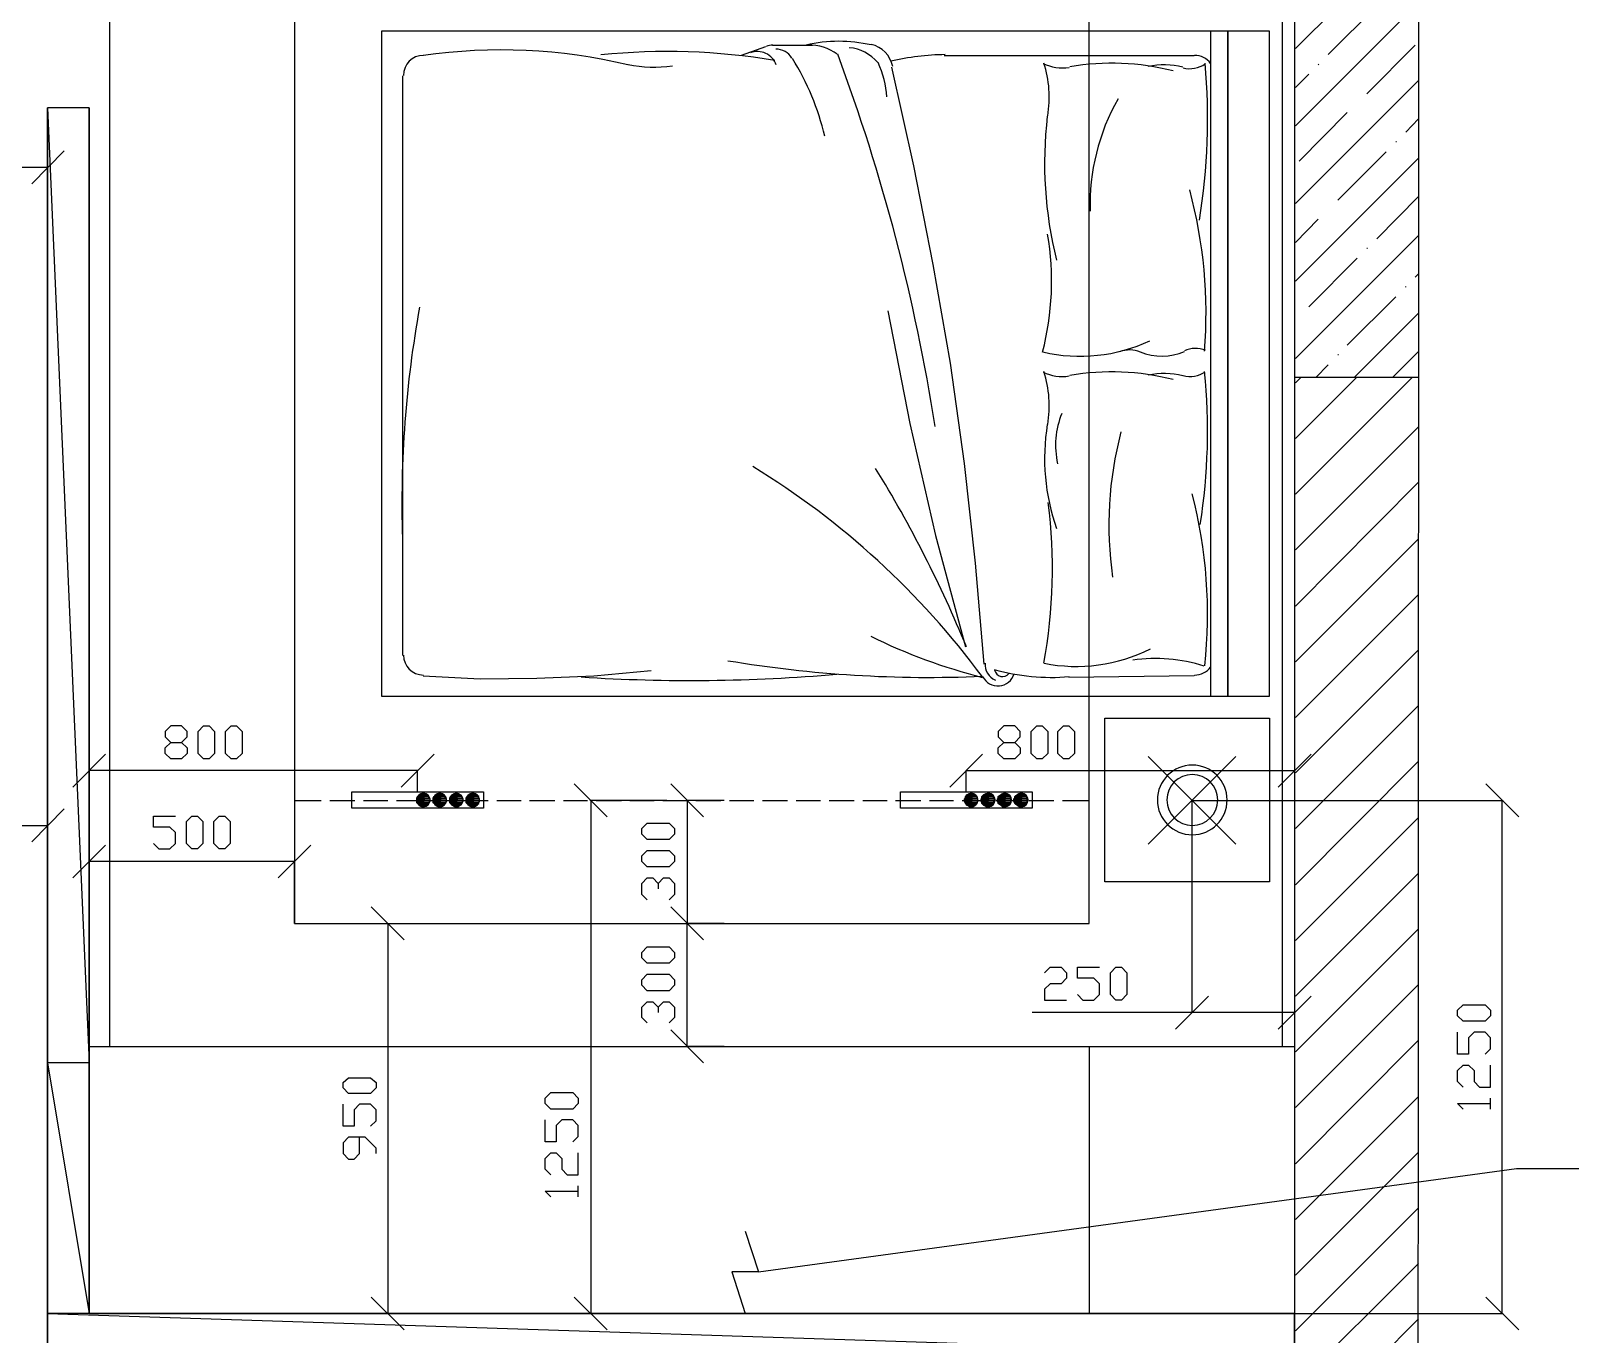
# Model space of a CAD drawing. Extents: x -3 to 1587, y 0 to 1122.
# Drawn here: x 869 to 1183.3, y 522.3 to 788.5 of the extents above; entities that cross this region are included whole.
import ezdxf

# ---------------------------------------------------------------- set-up
doc = ezdxf.new("R2010")
doc.units = 0
doc.layers.add('Page_1', color=7, linetype='CONTINUOUS')

msp = doc.modelspace()

# ---------------------------------------------------------------- linework, layer by layer
at = {"layer": 'Page_1', "color": 7}
for points in [[(1127.04, 903.8367), (1127.04, 246.3967)], [(1152.16, 177.5967), (1152.48, 903.8367)], [(872.48, 772.7967), (872.48, 518.2367)], [(880.96, 772.7967), (872.48, 772.7967)], [(880.96, 772.7967), (880.96, 526.5567)], [(1152.32, 717.7567), (1127.2, 717.7567)], [(1097.12, 622.3967), (1115.04, 640.3167)], [(1097.12, 640.3167), (1115.04, 622.3967)], [(1017.6, 535.0367), (1172.32, 556.1567), (1345.28, 556.1567)], [(880.96, 526.5567), (1127.04, 526.5567)]]:
    msp.add_lwpolyline(points, dxfattribs=at)
at = {"layer": 'Page_1', "color": 3}
for points in [[(1124.48, 876.7967), (1124.48, 581.1167)], [(885.12, 859.9967), (885.12, 581.1167)]]:
    msp.add_lwpolyline(points, dxfattribs=at)
at = {"layer": 'Page_1', "color": 7}
for points in [[(922.88, 606.2367), (1085.12, 606.2367), (1085.12, 834.8767), (922.88, 834.8767)], [(934.56, 633.1167), (961.44, 633.1167), (961.44, 629.7567), (934.56, 629.7567)], [(1046.56, 633.1167), (1073.44, 633.1167), (1073.44, 629.7567), (1046.56, 629.7567)]]:
    msp.add_lwpolyline(points, close=True, dxfattribs=at)
at = {"layer": 'Page_1', "color": 1}
for points in [[(1127.2, 784.9567), (1152.48, 810.0767)], [(1127.2, 784.9567), (1152.48, 810.0767)], [(1127.2, 769.1167), (1152.32, 794.2367)], [(1127.2, 769.1167), (1152.32, 794.2367)], [(1133.92, 783.6767), (1143.84, 793.5967)], [(1133.92, 783.6767), (1143.84, 793.5967)], [(1109.92, 652.6367), (1109.92, 788.4767)], [(1019.04, 785.2767), (1014.08, 783.5167)], [(1020.48, 785.5967), (1028.64, 785.5967)], [(1055.52, 783.5167), (1106.56, 783.5167)], [(1141.76, 775.6767), (1151.68, 785.5967)], [(1141.76, 775.6767), (1151.68, 785.5967)], [(1063.68, 659.1967), (1061.92, 679.8367), (1059.68, 700.1567), (1056.8, 720.6367), (1053.28, 740.7967), (1049.28, 760.9567), (1044.8, 781.1167)], [(1127.2, 776.9567), (1129.92, 779.6767)], [(1127.2, 776.9567), (1129.92, 779.6767)], [(1131.84, 781.5967), (1132, 781.7567)], [(1131.84, 781.5967), (1132, 781.7567)], [(944.96, 660.9567), (944.96, 779.3567)], [(1127.2, 753.2767), (1152.32, 778.3967)], [(1127.2, 753.2767), (1152.32, 778.3967)], [(1128, 761.9167), (1137.76, 771.8367)], [(1128, 761.9167), (1137.76, 771.8367)], [(1149.76, 767.8367), (1152.32, 770.5567)], [(1149.76, 767.8367), (1152.32, 770.5567)], [(1135.84, 753.9167), (1145.76, 763.8367)], [(1135.84, 753.9167), (1145.76, 763.8367)], [(1147.68, 765.9167), (1147.84, 765.9167)], [(1147.68, 765.9167), (1147.84, 765.9167)], [(1127.2, 737.4367), (1152.32, 762.5567)], [(1127.2, 737.4367), (1152.32, 762.5567)], [(1143.84, 746.0767), (1152.32, 754.7167)], [(1143.84, 746.0767), (1152.32, 754.7167)], [(1127.2, 745.2767), (1131.84, 750.0767)], [(1127.2, 745.2767), (1131.84, 750.0767)], [(1127.2, 721.5967), (1152.32, 746.7167)], [(1127.2, 721.5967), (1152.32, 746.7167)], [(1129.92, 732.1567), (1139.84, 742.0767)], [(1129.92, 732.1567), (1139.84, 742.0767)], [(1141.76, 744.1567), (1141.92, 744.1567)], [(1141.76, 744.1567), (1141.92, 744.1567)], [(1151.68, 738.2367), (1152.32, 738.8767)], [(1151.68, 738.2367), (1152.32, 738.8767)], [(1149.76, 736.1567), (1149.76, 736.3167)], [(1149.76, 736.1567), (1149.76, 736.3167)], [(1137.76, 724.3167), (1147.68, 734.2367)], [(1137.76, 724.3167), (1147.68, 734.2367)], [(1044, 731.3567), (1048.48, 708.3167), (1053.76, 685.4367), (1059.84, 662.7167)], [(1139.2, 717.7567), (1152.32, 730.8767)], [(1139.2, 717.7567), (1152.32, 730.8767)], [(1147.04, 717.7567), (1152.32, 723.0367)], [(1147.04, 717.7567), (1152.32, 723.0367)], [(1131.36, 717.7567), (1133.92, 720.3167)], [(1131.36, 717.7567), (1133.92, 720.3167)], [(1135.84, 722.3967), (1136, 722.3967)], [(1135.84, 722.3967), (1136, 722.3967)], [(1127.2, 716.6367), (1128.32, 717.7567)], [(1127.2, 705.2767), (1139.68, 717.7567)], [(1127.2, 693.9167), (1151.04, 717.7567)], [(1127.2, 682.5567), (1152.32, 707.6767)], [(1127.2, 671.0367), (1152.32, 696.3167)], [(1127.2, 659.6767), (1152.32, 684.7967)], [(1127.2, 648.3167), (1152.32, 673.4367)], [(1127.2, 636.9567), (1152.32, 662.0767)], [(949.12, 656.7967), (960.8, 656.1567), (972.32, 656.3167), (984, 656.7967), (995.68, 657.9167)], [(1106.56, 656.7967), (1080.96, 656.4767)], [(1127.2, 625.5967), (1152.32, 650.7167)], [(1127.2, 614.0767), (1152.32, 639.3567)], [(1127.2, 602.7167), (1152.32, 627.8367)], [(1127.2, 591.3567), (1152.32, 616.4767)], [(1127.2, 579.9967), (1152.32, 605.1167)], [(1127.2, 568.6367), (1152.32, 593.7567)], [(1127.2, 557.1167), (1152.32, 582.3967)], [(1085.12, 581.1167), (1085.12, 526.5567)], [(1127.2, 545.7567), (1152.32, 570.8767)], [(1127.2, 534.3967), (1152.32, 559.5167)], [(1127.2, 523.0367), (1152.32, 548.1567)], [(1014.88, 543.3567), (1017.6, 535.0367), (1012.16, 535.0367), (1014.88, 526.5567)], [(1127.2, 511.6767), (1152.32, 536.7967)], [(1127.2, 500.1567), (1152.32, 525.4367)]]:
    msp.add_lwpolyline(points, dxfattribs=at)
for points in [[(940.64, 652.6367), (1113.44, 652.6367), (1113.44, 788.4767), (940.64, 788.4767)], [(1113.44, 788.4767), (1113.44, 652.6367), (1121.92, 652.6367), (1121.92, 788.4767)], [(1139.84, 773.7567)], [(1139.84, 773.7567)], [(880.96, 772.7967), (872.48, 772.7967), (880.96, 577.7567)], [(872.48, 772.7967), (880.96, 577.7567), (872.48, 577.7567)], [(1133.92, 751.9967)], [(1133.92, 751.9967)], [(1128, 730.2367)], [(1128, 730.2367)], [(1121.92, 614.7167), (1088.32, 614.7167), (1088.32, 648.1567), (1121.92, 648.1567)], [(880.96, 581.1167), (1127.04, 581.1167), (1127.04, 526.5567), (880.96, 526.5567)], [(880.96, 577.7567), (872.48, 577.7567), (880.96, 526.5567)], [(872.48, 577.7567), (880.96, 526.5567), (872.48, 526.5567)], [(1127.04, 526.5567), (872.48, 526.5567), (1127.04, 518.2367)], [(872.48, 526.5567), (1127.04, 518.2367), (872.48, 518.2367)]]:
    msp.add_lwpolyline(points, close=True, dxfattribs=at)
at = {"layer": 'Page_1', "color": 5}
for points in [[(872.48, 772.7967), (872.48, 760.4767)], [(869.28, 757.2767), (875.84, 763.9967)], [(872.48, 760.6367), (816.32, 760.6367)], [(899.84, 643.1967), (900.96, 642.0767), (900.96, 640.9567), (899.84, 639.8367), (897.6, 639.8367), (896.48, 640.9567), (896.48, 642.0767), (897.6, 643.1967), (899.84, 643.1967), (900.96, 644.3167), (900.96, 645.4367), (899.84, 646.5567), (897.6, 646.5567), (896.48, 645.4367), (896.48, 644.3167), (897.6, 643.1967)], [(1069.92, 643.1967), (1071.04, 642.0767), (1071.04, 640.9567), (1069.92, 639.8367), (1067.68, 639.8367), (1066.56, 640.9567), (1066.56, 642.0767), (1067.68, 643.1967), (1069.92, 643.1967), (1071.04, 644.3167), (1071.04, 645.4367), (1069.92, 646.5567), (1067.68, 646.5567), (1066.56, 645.4367), (1066.56, 644.3167), (1067.68, 643.1967)], [(884.32, 640.7967), (877.6, 634.0767)], [(944.64, 634.0767), (951.36, 640.7967)], [(1063.36, 640.7967), (1056.64, 634.0767)], [(1123.68, 634.0767), (1130.4, 640.7967)], [(948, 633.1167), (948, 637.4367), (880.96, 637.4367), (880.96, 633.1167)], [(1060, 633.1167), (1060, 637.4367), (1127.04, 637.4367), (1127.04, 633.1167)], [(986.72, 627.9967), (980, 634.7167)], [(1006.4, 627.9967), (999.68, 634.7167)], [(1172.8, 627.9967), (1166.08, 634.7167)], [(869.28, 622.8767), (875.84, 629.5967)], [(922.88, 631.3567), (928.32, 631.3567)], [(930.08, 631.3567), (935.2, 631.3567)], [(936.96, 631.3567), (941.92, 631.3567)], [(943.68, 631.3567), (948.8, 631.3567)], [(950.56, 631.3567), (955.52, 631.3567)], [(957.28, 631.3567), (962.4, 631.3567)], [(964.16, 631.3567), (969.12, 631.3567)], [(970.88, 631.3567), (976, 631.3567)], [(977.76, 631.3567), (982.72, 631.3567)], [(998.88, 631.3567), (983.2, 631.3567)], [(983.36, 631.3567), (983.36, 526.5567)], [(984.48, 631.3567), (989.6, 631.3567)], [(991.36, 631.3567), (996.32, 631.3567)], [(998.08, 631.3567), (1003.04, 631.3567)], [(1010.56, 631.3567), (1002.88, 631.3567)], [(1003.04, 631.3567), (1003.04, 606.2367)], [(1004.8, 631.3567), (1009.92, 631.3567)], [(1011.68, 631.3567), (1016.64, 631.3567)], [(1018.4, 631.3567), (1023.52, 631.3567)], [(1025.28, 631.3567), (1030.24, 631.3567)], [(1032, 631.3567), (1037.12, 631.3567)], [(1038.88, 631.3567), (1043.84, 631.3567)], [(1045.6, 631.3567), (1050.72, 631.3567)], [(1052.48, 631.3567), (1057.44, 631.3567)], [(1059.2, 631.3567), (1064.32, 631.3567)], [(1066.08, 631.3567), (1071.04, 631.3567)], [(1072.8, 631.3567), (1077.92, 631.3567)], [(1127.04, 631.3567), (1127.04, 587.9967), (1106.08, 587.9967), (1073.44, 587.9967)], [(1079.68, 631.3567), (1085.12, 631.3567)], [(1106.08, 631.3567), (1169.6, 631.3567)], [(1106.08, 631.3567), (1106.08, 587.9967)], [(1169.44, 526.5567), (1169.44, 631.3567)], [(799.52, 626.2367), (872.48, 626.2367)], [(872.48, 620.7967), (872.48, 626.3967)], [(894.08, 622.5567), (895.2, 621.4367), (897.44, 621.4367), (898.56, 622.5567), (898.56, 624.7967), (897.44, 625.9167), (894.08, 625.9167), (894.08, 628.1567), (898.56, 628.1567)], [(884.32, 622.2367), (877.6, 615.5167)], [(919.52, 615.5167), (926.24, 622.2367)], [(880.96, 606.2367), (880.96, 619.0367)], [(922.88, 618.8767), (880.96, 618.8767)], [(922.88, 606.2367), (922.88, 619.0367)], [(994.88, 611.0367), (993.76, 612.1567), (993.76, 614.3967), (994.88, 615.5167), (996, 615.5167), (997.12, 614.3967), (997.12, 613.2767)], [(997.12, 614.3967), (998.24, 615.5167), (999.36, 615.5167), (1000.48, 614.3967), (1000.48, 612.1567), (999.36, 611.0367)], [(945.28, 602.8767), (938.56, 609.5967)], [(1006.4, 602.8767), (999.68, 609.5967)], [(999.68, 609.5967), (1006.4, 602.8767)], [(922.88, 606.2367), (942.08, 606.2367)], [(941.92, 606.2367), (941.92, 526.5567)], [(1010.56, 606.2367), (1002.88, 606.2367)], [(1010.56, 606.2367), (1002.88, 606.2367)], [(1003.04, 581.1167), (1003.04, 606.2367)], [(1076, 596.1567), (1077.12, 597.2767), (1079.36, 597.2767), (1080.48, 596.1567), (1080.48, 595.0367), (1079.36, 593.9167), (1077.12, 593.9167), (1076, 592.7967), (1076, 590.5567), (1080.48, 590.5567)], [(1082.72, 591.6767), (1083.84, 590.5567), (1086.08, 590.5567), (1087.2, 591.6767), (1087.2, 593.9167), (1086.08, 595.0367), (1082.72, 595.0367), (1082.72, 597.2767), (1087.2, 597.2767)], [(1109.44, 591.3567), (1102.72, 584.6367)], [(1123.68, 584.6367), (1130.4, 591.3567)], [(994.88, 585.9167), (993.76, 587.0367), (993.76, 589.1167), (994.88, 590.2367), (996, 590.2367), (997.12, 589.1167), (997.12, 587.9967)], [(997.12, 589.1167), (998.24, 590.2367), (999.36, 590.2367), (1000.48, 589.1167), (1000.48, 587.0367), (999.36, 585.9167)], [(999.68, 584.4767), (1006.4, 577.7567)], [(1165.92, 579.5167), (1167.04, 580.6367), (1167.04, 582.8767), (1165.92, 583.9967), (1163.68, 583.9967), (1162.56, 582.8767), (1162.56, 579.5167), (1160.32, 579.5167), (1160.32, 583.9967)], [(1010.56, 581.1167), (1002.88, 581.1167)], [(1161.44, 572.7967), (1160.32, 573.9167), (1160.32, 576.1567), (1161.44, 577.2767), (1162.56, 577.2767), (1163.68, 576.1567), (1163.68, 573.9167), (1164.8, 572.7967), (1167.04, 572.7967), (1167.04, 577.2767)], [(938.4, 564.7967), (939.52, 565.9167), (939.52, 568.1567), (938.4, 569.2767), (936.16, 569.2767), (935.04, 568.1567), (935.04, 564.7967), (932.8, 564.7967), (932.8, 569.2767)], [(1161.44, 568.3167), (1160.32, 569.4367), (1167.04, 569.4367)], [(1167.04, 568.3167), (1167.04, 570.5567)], [(979.68, 561.5967), (980.8, 562.7167), (980.8, 564.9567), (979.68, 566.0767), (977.44, 566.0767), (976.32, 564.9567), (976.32, 561.5967), (974.08, 561.5967), (974.08, 566.0767)], [(939.52, 559.1967), (939.52, 560.3167), (937.28, 562.5567), (933.92, 562.5567), (932.8, 561.4367), (932.8, 559.1967), (933.92, 558.0767), (935.04, 558.0767), (936.16, 559.1967), (936.16, 562.5567)], [(975.2, 554.8767), (974.08, 555.9967), (974.08, 558.2367), (975.2, 559.3567), (976.32, 559.3567), (977.44, 558.2367), (977.44, 555.9967), (978.56, 554.8767), (980.8, 554.8767), (980.8, 559.3567)], [(975.2, 550.3967), (974.08, 551.5167), (980.8, 551.5167)], [(980.8, 550.3967), (980.8, 552.6367)], [(938.56, 529.9167), (945.28, 523.1967)], [(980, 529.9167), (986.72, 523.1967)], [(1166.08, 529.9167), (1172.8, 523.1967)], [(922.88, 526.5567), (942.08, 526.5567)], [(998.88, 526.5567), (983.2, 526.5567)], [(1127.04, 526.5567), (1169.6, 526.5567)]]:
    msp.add_lwpolyline(points, dxfattribs=at)
for points in [[(904.32, 639.8367), (903.2, 640.9567), (903.2, 645.4367), (904.32, 646.5567), (905.44, 646.5567), (906.56, 645.4367), (906.56, 640.9567), (905.44, 639.8367)], [(909.92, 639.8367), (908.8, 640.9567), (908.8, 645.4367), (909.92, 646.5567), (911.04, 646.5567), (912.16, 645.4367), (912.16, 640.9567), (911.04, 639.8367)], [(1074.4, 639.8367), (1073.28, 640.9567), (1073.28, 645.4367), (1074.4, 646.5567), (1075.52, 646.5567), (1076.64, 645.4367), (1076.64, 640.9567), (1075.52, 639.8367)], [(1079.84, 639.8367), (1078.72, 640.9567), (1078.72, 645.4367), (1079.84, 646.5567), (1080.96, 646.5567), (1082.08, 645.4367), (1082.08, 640.9567), (1080.96, 639.8367)], [(901.92, 621.4367), (900.8, 622.5567), (900.8, 627.0367), (901.92, 628.1567), (903.04, 628.1567), (904.16, 627.0367), (904.16, 622.5567), (903.04, 621.4367)], [(907.52, 621.4367), (906.4, 622.5567), (906.4, 627.0367), (907.52, 628.1567), (908.64, 628.1567), (909.76, 627.0367), (909.76, 622.5567), (908.64, 621.4367)], [(1000.48, 624.4767), (999.36, 623.3567), (994.88, 623.3567), (993.76, 624.4767), (993.76, 625.5967), (994.88, 626.7167), (999.36, 626.7167), (1000.48, 625.5967)], [(1000.48, 618.8767), (999.36, 617.7567), (994.88, 617.7567), (993.76, 618.8767), (993.76, 619.9967), (994.88, 621.1167), (999.36, 621.1167), (1000.48, 619.9967)], [(1000.48, 599.1967), (999.36, 598.0767), (994.88, 598.0767), (993.76, 599.1967), (993.76, 600.3167), (994.88, 601.4367), (999.36, 601.4367), (1000.48, 600.3167)], [(1090.56, 590.5567), (1089.44, 591.6767), (1089.44, 596.1567), (1090.56, 597.2767), (1091.68, 597.2767), (1092.8, 596.1567), (1092.8, 591.6767), (1091.68, 590.5567)], [(1000.48, 593.5967), (999.36, 592.4767), (994.88, 592.4767), (993.76, 593.5967), (993.76, 594.7167), (994.88, 595.8367), (999.36, 595.8367), (1000.48, 594.7167)], [(1167.04, 587.3567), (1165.92, 586.2367), (1161.44, 586.2367), (1160.32, 587.3567), (1160.32, 588.4767), (1161.44, 589.5967), (1165.92, 589.5967), (1167.04, 588.4767)], [(939.52, 572.6367), (938.4, 571.5167), (933.92, 571.5167), (932.8, 572.6367), (932.8, 573.7567), (933.92, 574.7167), (938.4, 574.7167), (939.52, 573.7567)], [(980.8, 569.4367), (979.68, 568.3167), (975.2, 568.3167), (974.08, 569.4367), (974.08, 570.5567), (975.2, 571.6767), (979.68, 571.6767), (980.8, 570.5567)]]:
    msp.add_lwpolyline(points, close=True, dxfattribs=at)
at = {"layer": 'Page_1', "color": 2}
for points in [[(948, 632.1567), (950.4, 631.8367), (947.84, 631.8367)], [(950.4, 631.8367), (947.84, 631.8367), (950.56, 631.6767)], [(947.84, 631.8367), (950.56, 631.6767), (947.84, 631.6767)], [(948.16, 632.3167), (950.24, 632.1567), (948, 632.1567)], [(950.24, 632.1567), (948, 632.1567), (950.4, 631.8367)], [(948.32, 632.4767), (950.08, 632.3167), (948.16, 632.3167)], [(950.08, 632.3167), (948.16, 632.3167), (950.24, 632.1567)], [(948.48, 632.6367), (949.92, 632.4767), (948.32, 632.4767)], [(949.92, 632.4767), (948.32, 632.4767), (950.08, 632.3167)], [(948.8, 632.6367), (949.76, 632.6367), (948.48, 632.6367)], [(949.76, 632.6367), (948.48, 632.6367), (949.92, 632.4767)], [(948.96, 632.7967), (949.44, 632.6367), (948.8, 632.6367)], [(949.44, 632.6367), (948.8, 632.6367), (949.76, 632.6367)], [(949.28, 632.7967), (948.96, 632.7967), (949.44, 632.6367)], [(951.36, 632.1567), (953.76, 631.8367), (951.2, 631.8367)], [(953.76, 631.8367), (951.2, 631.8367), (953.92, 631.6767)], [(951.2, 631.8367), (953.92, 631.6767), (951.2, 631.6767)], [(951.52, 632.3167), (953.6, 632.1567), (951.36, 632.1567)], [(953.6, 632.1567), (951.36, 632.1567), (953.76, 631.8367)], [(951.68, 632.4767), (953.6, 632.3167), (951.52, 632.3167)], [(953.6, 632.3167), (951.52, 632.3167), (953.6, 632.1567)], [(951.84, 632.6367), (953.28, 632.4767), (951.68, 632.4767)], [(953.28, 632.4767), (951.68, 632.4767), (953.6, 632.3167)], [(952.16, 632.6367), (953.12, 632.6367), (951.84, 632.6367)], [(953.12, 632.6367), (951.84, 632.6367), (953.28, 632.4767)], [(952.32, 632.7967), (952.96, 632.6367), (952.16, 632.6367)], [(952.96, 632.6367), (952.16, 632.6367), (953.12, 632.6367)], [(952.64, 632.7967), (952.32, 632.7967), (952.96, 632.6367)], [(954.72, 632.1567), (957.12, 631.8367), (954.56, 631.8367)], [(957.12, 631.8367), (954.56, 631.8367), (957.28, 631.6767)], [(954.56, 631.8367), (957.28, 631.6767), (954.56, 631.6767)], [(954.88, 632.3167), (957.12, 632.1567), (954.72, 632.1567)], [(957.12, 632.1567), (954.72, 632.1567), (957.12, 631.8367)], [(955.04, 632.4767), (956.96, 632.3167), (954.88, 632.3167)], [(956.96, 632.3167), (954.88, 632.3167), (957.12, 632.1567)], [(955.36, 632.6367), (956.64, 632.4767), (955.04, 632.4767)], [(956.64, 632.4767), (955.04, 632.4767), (956.96, 632.3167)], [(955.52, 632.6367), (956.48, 632.6367), (955.36, 632.6367)], [(956.48, 632.6367), (955.36, 632.6367), (956.64, 632.4767)], [(955.84, 632.7967), (956.32, 632.6367), (955.52, 632.6367)], [(956.32, 632.6367), (955.52, 632.6367), (956.48, 632.6367)], [(956, 632.7967), (955.84, 632.7967), (956.32, 632.6367)], [(958.08, 632.1567), (960.48, 631.8367), (957.92, 631.8367)], [(960.48, 631.8367), (957.92, 631.8367), (960.64, 631.6767)], [(957.92, 631.8367), (960.64, 631.6767), (957.92, 631.6767)], [(958.24, 632.3167), (960.48, 632.1567), (958.08, 632.1567)], [(960.48, 632.1567), (958.08, 632.1567), (960.48, 631.8367)], [(958.4, 632.4767), (960.32, 632.3167), (958.24, 632.3167)], [(960.32, 632.3167), (958.24, 632.3167), (960.48, 632.1567)], [(958.72, 632.6367), (960, 632.4767), (958.4, 632.4767)], [(960, 632.4767), (958.4, 632.4767), (960.32, 632.3167)], [(958.88, 632.6367), (959.84, 632.6367), (958.72, 632.6367)], [(959.84, 632.6367), (958.72, 632.6367), (960, 632.4767)], [(959.2, 632.7967), (959.68, 632.6367), (958.88, 632.6367)], [(959.68, 632.6367), (958.88, 632.6367), (959.84, 632.6367)], [(959.36, 632.7967), (959.2, 632.7967), (959.68, 632.6367)], [(1059.84, 631.8367), (1062.4, 631.6767), (1059.68, 631.6767)], [(1060, 632.3167), (1062.24, 632.1567), (1059.84, 632.1567)], [(1062.24, 632.1567), (1059.84, 632.1567), (1062.24, 631.8367)], [(1059.84, 632.1567), (1062.24, 631.8367), (1059.84, 631.8367)], [(1062.24, 631.8367), (1059.84, 631.8367), (1062.4, 631.6767)], [(1060.16, 632.4767), (1062.08, 632.3167), (1060, 632.3167)], [(1062.08, 632.3167), (1060, 632.3167), (1062.24, 632.1567)], [(1060.48, 632.6367), (1061.92, 632.4767), (1060.16, 632.4767)], [(1061.92, 632.4767), (1060.16, 632.4767), (1062.08, 632.3167)], [(1060.64, 632.6367), (1061.6, 632.6367), (1060.48, 632.6367)], [(1061.6, 632.6367), (1060.48, 632.6367), (1061.92, 632.4767)], [(1060.96, 632.7967), (1061.44, 632.6367), (1060.64, 632.6367)], [(1061.44, 632.6367), (1060.64, 632.6367), (1061.6, 632.6367)], [(1061.12, 632.7967), (1060.96, 632.7967), (1061.44, 632.6367)], [(1063.2, 631.8367), (1065.76, 631.6767), (1063.04, 631.6767)], [(1063.36, 632.3167), (1065.6, 632.1567), (1063.2, 632.1567)], [(1065.6, 632.1567), (1063.2, 632.1567), (1065.6, 631.8367)], [(1063.2, 632.1567), (1065.6, 631.8367), (1063.2, 631.8367)], [(1065.6, 631.8367), (1063.2, 631.8367), (1065.76, 631.6767)], [(1063.52, 632.4767), (1065.44, 632.3167), (1063.36, 632.3167)], [(1065.44, 632.3167), (1063.36, 632.3167), (1065.6, 632.1567)], [(1063.84, 632.6367), (1065.28, 632.4767), (1063.52, 632.4767)], [(1065.28, 632.4767), (1063.52, 632.4767), (1065.44, 632.3167)], [(1064, 632.6367), (1064.96, 632.6367), (1063.84, 632.6367)], [(1064.96, 632.6367), (1063.84, 632.6367), (1065.28, 632.4767)], [(1064.32, 632.7967), (1064.8, 632.6367), (1064, 632.6367)], [(1064.8, 632.6367), (1064, 632.6367), (1064.96, 632.6367)], [(1064.48, 632.7967), (1064.32, 632.7967), (1064.8, 632.6367)], [(1066.56, 631.8367), (1069.12, 631.6767), (1066.4, 631.6767)], [(1066.72, 632.3167), (1068.96, 632.1567), (1066.56, 632.1567)], [(1068.96, 632.1567), (1066.56, 632.1567), (1069.12, 631.8367)], [(1066.56, 632.1567), (1069.12, 631.8367), (1066.56, 631.8367)], [(1069.12, 631.8367), (1066.56, 631.8367), (1069.12, 631.6767)], [(1067.04, 632.4767), (1068.8, 632.3167), (1066.72, 632.3167)], [(1068.8, 632.3167), (1066.72, 632.3167), (1068.96, 632.1567)], [(1067.2, 632.6367), (1068.64, 632.4767), (1067.04, 632.4767)], [(1068.64, 632.4767), (1067.04, 632.4767), (1068.8, 632.3167)], [(1067.36, 632.6367), (1068.32, 632.6367), (1067.2, 632.6367)], [(1068.32, 632.6367), (1067.2, 632.6367), (1068.64, 632.4767)], [(1067.68, 632.7967), (1068.16, 632.6367), (1067.36, 632.6367)], [(1068.16, 632.6367), (1067.36, 632.6367), (1068.32, 632.6367)], [(1067.84, 632.7967), (1067.68, 632.7967), (1068.16, 632.6367)], [(1069.92, 631.8367), (1072.48, 631.6767), (1069.76, 631.6767)], [(1070.08, 632.3167), (1072.32, 632.1567), (1069.92, 632.1567)], [(1072.32, 632.1567), (1069.92, 632.1567), (1072.48, 631.8367)], [(1069.92, 632.1567), (1072.48, 631.8367), (1069.92, 631.8367)], [(1072.48, 631.8367), (1069.92, 631.8367), (1072.48, 631.6767)], [(1070.4, 632.4767), (1072.16, 632.3167), (1070.08, 632.3167)], [(1072.16, 632.3167), (1070.08, 632.3167), (1072.32, 632.1567)], [(1070.56, 632.6367), (1072, 632.4767), (1070.4, 632.4767)], [(1072, 632.4767), (1070.4, 632.4767), (1072.16, 632.3167)], [(1070.72, 632.6367), (1071.68, 632.6367), (1070.56, 632.6367)], [(1071.68, 632.6367), (1070.56, 632.6367), (1072, 632.4767)], [(1071.04, 632.7967), (1071.52, 632.6367), (1070.72, 632.6367)], [(1071.52, 632.6367), (1070.72, 632.6367), (1071.68, 632.6367)], [(1071.2, 632.7967), (1071.04, 632.7967), (1071.52, 632.6367)], [(950.56, 631.6767), (947.84, 631.6767), (950.56, 631.3567)], [(947.84, 631.6767), (950.56, 631.3567), (947.84, 631.3567)], [(950.56, 631.3567), (947.84, 631.3567), (950.56, 631.1967)], [(947.84, 631.3567), (950.56, 631.1967), (947.84, 631.1967)], [(950.56, 631.1967), (947.84, 631.1967), (950.4, 630.8767)], [(947.84, 631.1967), (950.4, 630.8767), (947.84, 630.8767)], [(950.4, 630.8767), (947.84, 630.8767), (950.24, 630.7167)], [(947.84, 630.8767), (950.24, 630.7167), (948, 630.7167)], [(950.24, 630.7167), (948, 630.7167), (950.08, 630.5567)], [(948, 630.7167), (950.08, 630.5567), (948.16, 630.5567)], [(950.08, 630.5567), (948.16, 630.5567), (949.92, 630.3967)], [(948.16, 630.5567), (949.92, 630.3967), (948.32, 630.3967)], [(949.92, 630.3967), (948.32, 630.3967), (949.76, 630.2367)], [(948.32, 630.3967), (949.76, 630.2367), (948.48, 630.2367)], [(949.76, 630.2367), (948.48, 630.2367), (949.44, 630.0767)], [(948.48, 630.2367), (949.44, 630.0767), (948.8, 630.0767)], [(949.44, 630.0767), (948.8, 630.0767), (949.28, 630.0767)], [(948.8, 630.0767), (949.28, 630.0767), (948.96, 630.0767)], [(953.92, 631.6767), (951.2, 631.6767), (953.92, 631.3567)], [(951.2, 631.6767), (953.92, 631.3567), (951.2, 631.3567)], [(953.92, 631.3567), (951.2, 631.3567), (953.92, 631.1967)], [(951.2, 631.3567), (953.92, 631.1967), (951.2, 631.1967)], [(953.92, 631.1967), (951.2, 631.1967), (953.76, 630.8767)], [(951.2, 631.1967), (953.76, 630.8767), (951.2, 630.8767)], [(953.76, 630.8767), (951.2, 630.8767), (953.6, 630.7167)], [(951.2, 630.8767), (953.6, 630.7167), (951.36, 630.7167)], [(953.6, 630.7167), (951.36, 630.7167), (953.6, 630.5567)], [(951.36, 630.7167), (953.6, 630.5567), (951.52, 630.5567)], [(953.6, 630.5567), (951.52, 630.5567), (953.28, 630.3967)], [(951.52, 630.5567), (953.28, 630.3967), (951.68, 630.3967)], [(953.28, 630.3967), (951.68, 630.3967), (953.12, 630.2367)], [(951.68, 630.3967), (953.12, 630.2367), (951.84, 630.2367)], [(953.12, 630.2367), (951.84, 630.2367), (952.96, 630.0767)], [(951.84, 630.2367), (952.96, 630.0767), (952.16, 630.0767)], [(952.96, 630.0767), (952.16, 630.0767), (952.64, 630.0767)], [(952.16, 630.0767), (952.64, 630.0767), (952.32, 630.0767)], [(957.28, 631.6767), (954.56, 631.6767), (957.28, 631.3567)], [(954.56, 631.6767), (957.28, 631.3567), (954.56, 631.3567)], [(957.28, 631.3567), (954.56, 631.3567), (957.28, 631.1967)], [(954.56, 631.3567), (957.28, 631.1967), (954.56, 631.1967)], [(957.28, 631.1967), (954.56, 631.1967), (957.12, 630.8767)], [(954.56, 631.1967), (957.12, 630.8767), (954.56, 630.8767)], [(957.12, 630.8767), (954.56, 630.8767), (957.12, 630.7167)], [(954.56, 630.8767), (957.12, 630.7167), (954.72, 630.7167)], [(957.12, 630.7167), (954.72, 630.7167), (956.96, 630.5567)], [(954.72, 630.7167), (956.96, 630.5567), (954.88, 630.5567)], [(956.96, 630.5567), (954.88, 630.5567), (956.64, 630.3967)], [(954.88, 630.5567), (956.64, 630.3967), (955.04, 630.3967)], [(956.64, 630.3967), (955.04, 630.3967), (956.48, 630.2367)], [(955.04, 630.3967), (956.48, 630.2367), (955.36, 630.2367)], [(956.48, 630.2367), (955.36, 630.2367), (956.32, 630.0767)], [(955.36, 630.2367), (956.32, 630.0767), (955.52, 630.0767)], [(956.32, 630.0767), (955.52, 630.0767), (956, 630.0767)], [(955.52, 630.0767), (956, 630.0767), (955.84, 630.0767)], [(960.64, 631.6767), (957.92, 631.6767), (960.64, 631.3567)], [(957.92, 631.6767), (960.64, 631.3567), (957.92, 631.3567)], [(960.64, 631.3567), (957.92, 631.3567), (960.64, 631.1967)], [(957.92, 631.3567), (960.64, 631.1967), (957.92, 631.1967)], [(960.64, 631.1967), (957.92, 631.1967), (960.48, 630.8767)], [(957.92, 631.1967), (960.48, 630.8767), (957.92, 630.8767)], [(960.48, 630.8767), (957.92, 630.8767), (960.48, 630.7167)], [(957.92, 630.8767), (960.48, 630.7167), (958.08, 630.7167)], [(960.48, 630.7167), (958.08, 630.7167), (960.32, 630.5567)], [(958.08, 630.7167), (960.32, 630.5567), (958.24, 630.5567)], [(960.32, 630.5567), (958.24, 630.5567), (960, 630.3967)], [(958.24, 630.5567), (960, 630.3967), (958.4, 630.3967)], [(960, 630.3967), (958.4, 630.3967), (959.84, 630.2367)], [(958.4, 630.3967), (959.84, 630.2367), (958.72, 630.2367)], [(959.84, 630.2367), (958.72, 630.2367), (959.68, 630.0767)], [(958.72, 630.2367), (959.68, 630.0767), (958.88, 630.0767)], [(959.68, 630.0767), (958.88, 630.0767), (959.36, 630.0767)], [(958.88, 630.0767), (959.36, 630.0767), (959.2, 630.0767)], [(1062.4, 631.6767), (1059.68, 631.6767), (1062.4, 631.3567)], [(1059.68, 631.6767), (1062.4, 631.3567), (1059.68, 631.3567)], [(1062.4, 631.3567), (1059.68, 631.3567), (1062.4, 631.1967)], [(1059.68, 631.3567), (1062.4, 631.1967), (1059.68, 631.1967)], [(1062.4, 631.1967), (1059.68, 631.1967), (1062.24, 630.8767)], [(1059.68, 631.1967), (1062.24, 630.8767), (1059.84, 630.8767)], [(1062.24, 630.8767), (1059.84, 630.8767), (1062.24, 630.7167)], [(1059.84, 630.8767), (1062.24, 630.7167), (1059.84, 630.7167)], [(1062.24, 630.7167), (1059.84, 630.7167), (1062.08, 630.5567)], [(1059.84, 630.7167), (1062.08, 630.5567), (1060, 630.5567)], [(1062.08, 630.5567), (1060, 630.5567), (1061.92, 630.3967)], [(1060, 630.5567), (1061.92, 630.3967), (1060.16, 630.3967)], [(1061.92, 630.3967), (1060.16, 630.3967), (1061.6, 630.2367)], [(1060.16, 630.3967), (1061.6, 630.2367), (1060.48, 630.2367)], [(1061.6, 630.2367), (1060.48, 630.2367), (1061.44, 630.0767)], [(1060.48, 630.2367), (1061.44, 630.0767), (1060.64, 630.0767)], [(1061.44, 630.0767), (1060.64, 630.0767), (1061.12, 630.0767)], [(1060.64, 630.0767), (1061.12, 630.0767), (1060.96, 630.0767)], [(1065.76, 631.6767), (1063.04, 631.6767), (1065.76, 631.3567)], [(1063.04, 631.6767), (1065.76, 631.3567), (1063.04, 631.3567)], [(1065.76, 631.3567), (1063.04, 631.3567), (1065.76, 631.1967)], [(1063.04, 631.3567), (1065.76, 631.1967), (1063.04, 631.1967)], [(1065.76, 631.1967), (1063.04, 631.1967), (1065.6, 630.8767)], [(1063.04, 631.1967), (1065.6, 630.8767), (1063.2, 630.8767)], [(1065.6, 630.8767), (1063.2, 630.8767), (1065.6, 630.7167)], [(1063.2, 630.8767), (1065.6, 630.7167), (1063.2, 630.7167)], [(1065.6, 630.7167), (1063.2, 630.7167), (1065.44, 630.5567)], [(1063.2, 630.7167), (1065.44, 630.5567), (1063.36, 630.5567)], [(1065.44, 630.5567), (1063.36, 630.5567), (1065.28, 630.3967)], [(1063.36, 630.5567), (1065.28, 630.3967), (1063.52, 630.3967)], [(1065.28, 630.3967), (1063.52, 630.3967), (1064.96, 630.2367)], [(1063.52, 630.3967), (1064.96, 630.2367), (1063.84, 630.2367)], [(1064.96, 630.2367), (1063.84, 630.2367), (1064.8, 630.0767)], [(1063.84, 630.2367), (1064.8, 630.0767), (1064, 630.0767)], [(1064.8, 630.0767), (1064, 630.0767), (1064.48, 630.0767)], [(1064, 630.0767), (1064.48, 630.0767), (1064.32, 630.0767)], [(1069.12, 631.6767), (1066.4, 631.6767), (1069.12, 631.3567)], [(1066.4, 631.6767), (1069.12, 631.3567), (1066.4, 631.3567)], [(1069.12, 631.3567), (1066.4, 631.3567), (1069.12, 631.1967)], [(1066.4, 631.3567), (1069.12, 631.1967), (1066.4, 631.1967)], [(1069.12, 631.1967), (1066.4, 631.1967), (1069.12, 630.8767)], [(1066.4, 631.1967), (1069.12, 630.8767), (1066.56, 630.8767)], [(1069.12, 630.8767), (1066.56, 630.8767), (1068.96, 630.7167)], [(1066.56, 630.8767), (1068.96, 630.7167), (1066.56, 630.7167)], [(1068.96, 630.7167), (1066.56, 630.7167), (1068.8, 630.5567)], [(1066.56, 630.7167), (1068.8, 630.5567), (1066.72, 630.5567)], [(1068.8, 630.5567), (1066.72, 630.5567), (1068.64, 630.3967)], [(1066.72, 630.5567), (1068.64, 630.3967), (1067.04, 630.3967)], [(1068.64, 630.3967), (1067.04, 630.3967), (1068.32, 630.2367)], [(1067.04, 630.3967), (1068.32, 630.2367), (1067.2, 630.2367)], [(1068.32, 630.2367), (1067.2, 630.2367), (1068.16, 630.0767)], [(1067.2, 630.2367), (1068.16, 630.0767), (1067.36, 630.0767)], [(1068.16, 630.0767), (1067.36, 630.0767), (1067.84, 630.0767)], [(1067.36, 630.0767), (1067.84, 630.0767), (1067.68, 630.0767)], [(1072.48, 631.6767), (1069.76, 631.6767), (1072.48, 631.3567)], [(1069.76, 631.6767), (1072.48, 631.3567), (1069.76, 631.3567)], [(1072.48, 631.3567), (1069.76, 631.3567), (1072.48, 631.1967)], [(1069.76, 631.3567), (1072.48, 631.1967), (1069.76, 631.1967)], [(1072.48, 631.1967), (1069.76, 631.1967), (1072.48, 630.8767)], [(1069.76, 631.1967), (1072.48, 630.8767), (1069.92, 630.8767)], [(1072.48, 630.8767), (1069.92, 630.8767), (1072.32, 630.7167)], [(1069.92, 630.8767), (1072.32, 630.7167), (1069.92, 630.7167)], [(1072.32, 630.7167), (1069.92, 630.7167), (1072.16, 630.5567)], [(1069.92, 630.7167), (1072.16, 630.5567), (1070.08, 630.5567)], [(1072.16, 630.5567), (1070.08, 630.5567), (1072, 630.3967)], [(1070.08, 630.5567), (1072, 630.3967), (1070.4, 630.3967)], [(1072, 630.3967), (1070.4, 630.3967), (1071.68, 630.2367)], [(1070.4, 630.3967), (1071.68, 630.2367), (1070.56, 630.2367)], [(1071.68, 630.2367), (1070.56, 630.2367), (1071.52, 630.0767)], [(1070.56, 630.2367), (1071.52, 630.0767), (1070.72, 630.0767)], [(1071.52, 630.0767), (1070.72, 630.0767), (1071.2, 630.0767)], [(1070.72, 630.0767), (1071.2, 630.0767), (1071.04, 630.0767)]]:
    msp.add_lwpolyline(points, close=True, dxfattribs=at)
at = {"layer": 'Page_1', "color": 1}
for points in [[(1040.581008, 785.653804), (1036.21696, 786.651772), (1031.68312, 786.644204), (1027.322416, 785.631548)], [(1033.674368, 783.73966), (1031.975472, 785.054284), (1029.857648, 785.708492), (1027.71328, 785.581068)], [(1045.000464, 781.252252), (1044.53984, 783.49366), (1042.812656, 785.259596), (1040.581952, 785.76974)], [(949.2, 783.5167), (946.94664, 783.5167), (945.12, 781.69006), (945.12, 779.4367)], [(990.95352, 781.572876), (977.265312, 784.855532), (963.078048, 785.507564), (949.1464, 783.494204)], [(1020.954144, 782.444988), (1009.22672, 784.455612), (997.278976, 784.848572), (985.444768, 783.6131)], [(1019.098048, 783.927948), (1018.108752, 784.393804), (1016.973904, 784.44302), (1015.947968, 784.064588)], [(1021.21016, 781.58686), (1020.848288, 782.618732), (1020.087344, 783.462172), (1019.098048, 783.927948)], [(1020.56, 785.5967), (1020.078128, 785.5967), (1019.60008, 785.511308), (1019.147968, 785.344588)], [(1020.56, 785.5967), (1020.078128, 785.5967), (1019.60008, 785.511308), (1019.147968, 785.344588)], [(1024.43296, 782.95638), (1023.743744, 784.117244), (1022.484992, 784.819436), (1021.135072, 784.796156)], [(1031.109216, 767.02366), (1029.800304, 772.63318), (1027.575472, 777.988492), (1024.524144, 782.874124)], [(1053.66304, 707.732092), (1049.592816, 733.684044), (1042.925856, 759.161772), (1033.762416, 783.782012)], [(1041.930704, 782.048732), (1040.487184, 783.805996), (1038.392736, 784.902876), (1036.126176, 785.088652)], [(1055.692416, 783.671932), (1051.965776, 783.621932), (1048.254992, 783.17686), (1044.622272, 782.344284)], [(1109.903984, 781.884748), (1109.13344, 782.912092), (1107.924224, 783.5167), (1106.64, 783.5167)], [(990.971408, 781.655836), (993.948752, 781.058572), (997.004224, 780.9567), (1000.014768, 781.354428)], [(1043.80296, 775.036236), (1043.65296, 777.462252), (1043.049376, 779.838572), (1042.02344, 782.042092)], [(1075.718352, 781.887404), (1077.35664, 781.053884), (1079.21968, 780.76982), (1081.031872, 781.077324)], [(1076.65, 771.18326), (1077.246176, 774.787164), (1076.97992, 778.481148), (1075.87304, 781.962332)], [(1102.232816, 780.34646), (1095.34344, 782.097484), (1088.163824, 782.387708), (1081.155552, 781.198652)], [(1104.238352, 781.084588), (1101.934688, 781.710444), (1099.51296, 781.7635), (1097.184144, 781.239116)], [(1104.274688, 780.984204), (1105.82968, 780.561772), (1107.492192, 780.861228), (1108.801952, 781.79974)], [(1107.6236, 749.854428), (1109.33664, 760.449436), (1109.722896, 771.2167), (1108.77336, 781.907244)], [(1091.006176, 774.636076), (1087.03008, 767.664124), (1085.055632, 759.72998), (1085.30024, 751.707644)], [(1076.564144, 771.081068), (1075.401568, 761.26022), (1076.039216, 751.30966), (1078.445856, 741.717564)], [(1108.639136, 723.104124), (1109.545312, 734.1731), (1108.528672, 745.315452), (1105.634368, 756.037708)], [(1075.588976, 722.902476), (1077.637424, 730.769276), (1077.990384, 738.981548), (1076.624448, 746.995052)], [(948.415856, 732.082716), (945.580544, 716.525612), (944.407104, 700.711548), (944.915232, 684.9067)], [(1075.675776, 722.942172), (1083.007584, 721.251388), (1090.693664, 722.052332), (1097.519296, 725.218332)], [(1095.568288, 722.90982), (1094.216336, 723.480364), (1092.696016, 723.505532), (1091.325936, 722.97998)], [(1095.534448, 722.964124), (1098.422576, 721.745372), (1101.687504, 721.78342), (1104.5464, 723.069116)], [(1108.842272, 723.284988), (1107.45336, 723.838108), (1105.899456, 723.804204), (1104.536016, 723.191068)], [(1075.718352, 718.847404), (1077.35664, 718.013884), (1079.21968, 717.72982), (1081.031872, 718.037324)], [(1076.65, 708.14326), (1077.246176, 711.747164), (1076.97992, 715.441148), (1075.87304, 718.922332)], [(1102.232816, 717.30646), (1095.34344, 719.057484), (1088.163824, 719.347708), (1081.155552, 718.158652)], [(1104.238352, 718.044588), (1101.934688, 718.670444), (1099.51296, 718.7235), (1097.184144, 718.199116)], [(1104.274688, 718.104204), (1105.82968, 717.681772), (1107.492192, 717.981228), (1108.801952, 718.91974)], [(1107.789136, 687.732332), (1109.414448, 698.060524), (1109.712336, 708.554204), (1108.675552, 718.957948)], [(1079.523984, 710.405916), (1078.18304, 707.15006), (1077.883664, 703.558812), (1078.667024, 700.125836)], [(1076.562896, 708.153964), (1075.399536, 701.011308), (1076.045856, 693.690924), (1078.442656, 686.862476)], [(1091.596256, 706.600684), (1089.035632, 696.941772), (1088.45336, 686.864988), (1089.884528, 676.975452)], [(1063.321008, 656.574828), (1050.609376, 673.7799), (1034.695152, 688.368572), (1016.452192, 699.53966)], [(1060.050944, 662.717564), (1054.847968, 675.34014), (1048.651328, 687.52982), (1041.519216, 699.171772)], [(1075.825696, 659.352796), (1077.834528, 670.1767), (1078.13976, 681.248028), (1076.730384, 692.166156)], [(1108.715856, 658.830524), (1109.982416, 670.612476), (1109.112192, 682.526236), (1106.147024, 693.999116)], [(1040.500624, 664.900684), (1047.795856, 661.29318), (1055.452576, 658.468412), (1063.342736, 656.4735)], [(945.12, 661.0367), (945.12, 658.78334), (946.94664, 656.9567), (949.2, 656.9567)], [(1075.887184, 659.368268), (1083.248288, 657.898892), (1090.889216, 658.930764), (1097.59696, 662.29982)], [(1108.580864, 658.789196), (1103.86656, 660.248412), (1098.891952, 660.668892), (1093.999616, 660.021628)], [(981.3736, 656.567788), (998.77984, 655.42966), (1016.247584, 655.620604), (1033.624848, 657.138892)], [(1011.338672, 659.889596), (1028.488048, 657.018892), (1045.891568, 655.954588), (1063.2632, 656.714044)], [(1063.850624, 659.38654), (1063.733904, 657.90318), (1064.584144, 656.512876), (1065.957808, 655.940924)], [(1065.711792, 658.098572), (1070.688368, 656.685292), (1075.880624, 656.189516), (1081.034688, 656.635372)], [(1065.795936, 657.971004), (1065.928912, 657.338652), (1066.412816, 656.838572), (1067.040384, 656.684908)], [(1066.772656, 654.729164), (1068.187808, 654.850028), (1069.3832, 655.828108), (1069.781792, 657.191308)], [(1067.040384, 656.684908), (1067.667968, 656.531228), (1068.328128, 656.751068), (1068.738288, 657.250444)], [(1106.64, 656.9567), (1107.924224, 656.9567), (1109.13344, 657.561308), (1109.903984, 658.588652)], [(1063.38968, 656.645532), (1064.013664, 655.369596), (1065.357584, 654.608348), (1066.772656, 654.729164)]]:
    msp.add_open_spline(points, degree=3, dxfattribs=at)
at = {"layer": 'Page_1', "color": 7}
for points in [[(1106.16, 638.5567), (1102.227728, 638.5567), (1099.04, 635.368972), (1099.04, 631.4367)], [(1113.28, 631.4367), (1113.28, 635.368972), (1110.092272, 638.5567), (1106.16, 638.5567)], [(1106.16, 636.6367), (1103.288128, 636.6367), (1100.96, 634.308572), (1100.96, 631.4367)], [(1111.36, 631.4367), (1111.36, 634.308572), (1109.031872, 636.6367), (1106.16, 636.6367)], [(949.2, 632.7967), (948.448912, 632.7967), (947.84, 632.187788), (947.84, 631.4367)], [(950.56, 631.4367), (950.56, 632.187788), (949.951088, 632.7967), (949.2, 632.7967)], [(952.56, 632.7967), (951.808912, 632.7967), (951.2, 632.187788), (951.2, 631.4367)], [(953.92, 631.4367), (953.92, 632.187788), (953.311088, 632.7967), (952.56, 632.7967)], [(955.92, 632.7967), (955.168912, 632.7967), (954.56, 632.187788), (954.56, 631.4367)], [(957.28, 631.4367), (957.28, 632.187788), (956.671088, 632.7967), (955.92, 632.7967)], [(959.28, 632.7967), (958.528912, 632.7967), (957.92, 632.187788), (957.92, 631.4367)], [(960.64, 631.4367), (960.64, 632.187788), (960.031088, 632.7967), (959.28, 632.7967)], [(1061.04, 632.7967), (1060.288912, 632.7967), (1059.68, 632.187788), (1059.68, 631.4367)], [(1062.4, 631.4367), (1062.4, 632.187788), (1061.791088, 632.7967), (1061.04, 632.7967)], [(1064.56, 632.7967), (1063.808912, 632.7967), (1063.2, 632.187788), (1063.2, 631.4367)], [(1065.92, 631.4367), (1065.92, 632.187788), (1065.311088, 632.7967), (1064.56, 632.7967)], [(1067.92, 632.7967), (1067.168912, 632.7967), (1066.56, 632.187788), (1066.56, 631.4367)], [(1069.28, 631.4367), (1069.28, 632.187788), (1068.671088, 632.7967), (1067.92, 632.7967)], [(1071.28, 632.7967), (1070.528912, 632.7967), (1069.92, 632.187788), (1069.92, 631.4367)], [(1072.64, 631.4367), (1072.64, 632.187788), (1072.031088, 632.7967), (1071.28, 632.7967)], [(947.84, 631.4367), (947.84, 630.685612), (948.448912, 630.0767), (949.2, 630.0767)], [(949.2, 630.0767), (949.951088, 630.0767), (950.56, 630.685612), (950.56, 631.4367)], [(951.2, 631.4367), (951.2, 630.685612), (951.808912, 630.0767), (952.56, 630.0767)], [(952.56, 630.0767), (953.311088, 630.0767), (953.92, 630.685612), (953.92, 631.4367)], [(954.56, 631.4367), (954.56, 630.685612), (955.168912, 630.0767), (955.92, 630.0767)], [(955.92, 630.0767), (956.671088, 630.0767), (957.28, 630.685612), (957.28, 631.4367)], [(957.92, 631.4367), (957.92, 630.685612), (958.528912, 630.0767), (959.28, 630.0767)], [(959.28, 630.0767), (960.031088, 630.0767), (960.64, 630.685612), (960.64, 631.4367)], [(1059.68, 631.4367), (1059.68, 630.685612), (1060.288912, 630.0767), (1061.04, 630.0767)], [(1061.04, 630.0767), (1061.791088, 630.0767), (1062.4, 630.685612), (1062.4, 631.4367)], [(1063.2, 631.4367), (1063.2, 630.685612), (1063.808912, 630.0767), (1064.56, 630.0767)], [(1064.56, 630.0767), (1065.311088, 630.0767), (1065.92, 630.685612), (1065.92, 631.4367)], [(1066.56, 631.4367), (1066.56, 630.685612), (1067.168912, 630.0767), (1067.92, 630.0767)], [(1067.92, 630.0767), (1068.671088, 630.0767), (1069.28, 630.685612), (1069.28, 631.4367)], [(1069.92, 631.4367), (1069.92, 630.685612), (1070.528912, 630.0767), (1071.28, 630.0767)], [(1071.28, 630.0767), (1072.031088, 630.0767), (1072.64, 630.685612), (1072.64, 631.4367)], [(1099.04, 631.4367), (1099.04, 627.504428), (1102.227728, 624.3167), (1106.16, 624.3167)], [(1100.96, 631.4367), (1100.96, 628.564828), (1103.288128, 626.2367), (1106.16, 626.2367)], [(1106.16, 624.3167), (1110.092272, 624.3167), (1113.28, 627.504428), (1113.28, 631.4367)], [(1106.16, 626.2367), (1109.031872, 626.2367), (1111.36, 628.564828), (1111.36, 631.4367)]]:
    msp.add_open_spline(points, degree=3, dxfattribs=at)

doc.saveas('drawing.dxf')
